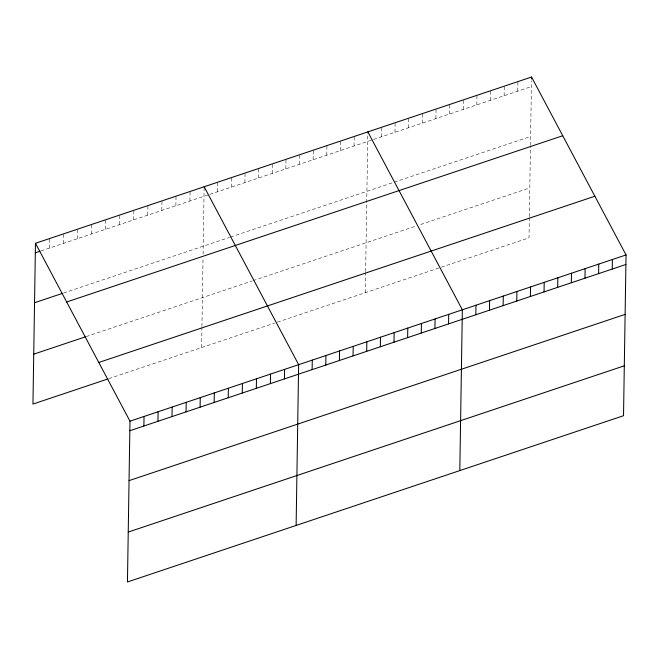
<?xml version="1.0" encoding="UTF-8"?>
<svg xmlns="http://www.w3.org/2000/svg" width="659" height="659" viewBox="0 0 659 659"><rect width="100%" height="100%" fill="white"/><g stroke="black" fill="none" stroke-linecap="round" stroke-linejoin="round"><path stroke-width="0.49" stroke-dasharray="3.29 2.47" d="M49.384 248.113L49.532 238.574M63.437 243.402L63.585 233.863M77.49 238.69L77.638 229.151M91.543 233.978L91.7 224.439M105.605 229.274L105.753 219.727M119.658 224.562L119.806 215.023M133.711 219.851L133.859 210.312M147.773 215.139L147.921 205.6M161.826 210.427L161.974 200.888M175.879 205.715L176.027 196.176M189.932 201.011L190.08 191.464M201.613 347.54L201.934 327.383M201.942 326.427L203.005 259.061M203.079 254.119L204.125 187.708M217.635 191.728L217.783 182.189M231.276 187.156L231.424 177.617M244.917 182.584L245.066 173.045M258.559 178.012L258.707 168.473M272.2 173.441L272.348 163.902M285.841 168.869L285.99 159.33M299.483 164.297L299.631 154.758M313.124 159.725L313.272 150.186M326.765 155.153L326.913 145.614M340.406 150.582L340.563 141.042M354.048 146.01L354.204 136.462M365.317 292.678L365.63 272.521M365.646 271.566L367.829 132.846M381.339 136.866L381.487 127.319M394.98 132.294L395.128 122.747M408.621 127.722L408.769 118.175M422.262 123.151L422.411 113.603M435.904 118.579L436.052 109.032M449.545 114.007L449.693 104.46M463.186 109.435L463.335 99.888M476.828 104.863L476.976 95.316M490.469 100.292L490.617 90.744M504.11 95.72L504.259 86.172M517.752 91.148L517.908 81.601M529.334 217.659L529.02 237.817L275.668 322.721M529.35 216.704L530.454 146.372M530.47 145.384L531.484 80.851M40.949 250.939L208.862 194.669M209.834 194.339L372.566 139.799M373.538 139.477L531.393 86.576M63.593 293L229.513 237.388M230.493 237.067L393.217 182.527M394.189 182.205L530.61 136.487M86.205 336.576L252.092 280.981M253.064 280.652L415.796 226.111M420.673 224.48L529.803 187.906M108.85 378.628L274.696 323.05"/><path stroke-width="0.99" d="M35.479 243.286L129.98 421.183L127.451 581.971L623.521 415.714L626.05 254.934L531.549 77.029L35.479 243.286L32.95 404.066L107.911 378.95M143.884 426.011L144.033 416.472M157.938 421.299L158.094 411.76M171.999 416.595L172.147 407.048M186.052 411.883L186.2 402.344M200.105 407.171L200.254 397.632M214.159 402.46L214.315 392.921M228.22 397.748L228.368 388.209M242.273 393.036L242.421 383.497M256.326 388.332L256.475 378.785M270.379 383.62L270.536 374.081M284.441 378.909L284.589 369.369M296.122 525.445L298.642 364.658L204.142 186.761M312.135 369.625L312.284 360.086M325.777 365.053L325.925 355.514M339.418 360.481L339.566 350.942M353.059 355.909L353.208 346.37M366.701 351.338L366.857 341.799M380.342 346.766L380.498 337.227M393.991 342.194L394.14 332.655M407.633 337.622L407.781 328.083M421.274 333.05L421.422 323.511M434.915 328.479L435.064 318.94M448.557 323.907L448.705 314.368M459.817 470.584L462.346 309.796L367.846 131.891M475.839 314.763L475.987 305.224M489.48 310.191L489.629 300.652M503.122 305.619L503.27 296.08M516.763 301.048L516.911 291.509M531.516 78.94L531.549 77.029M530.404 296.476L530.553 286.937M544.046 291.904L544.202 282.365M557.687 287.332L557.844 277.793M571.337 282.76L571.485 273.221M584.978 278.189L585.126 268.65M598.619 273.617L598.767 264.078M612.26 269.045L612.409 259.506M35.322 252.825L40.01 251.252M34.54 302.736L62.654 293.313M66.666 301.987L562.728 135.738M33.733 354.155L85.266 336.889M98.792 362.475L594.863 196.225M129.98 421.183L626.05 254.934M129.831 430.722L625.902 264.473M129.049 480.633L625.119 314.384M128.241 532.06L624.312 365.803"/></g></svg>
